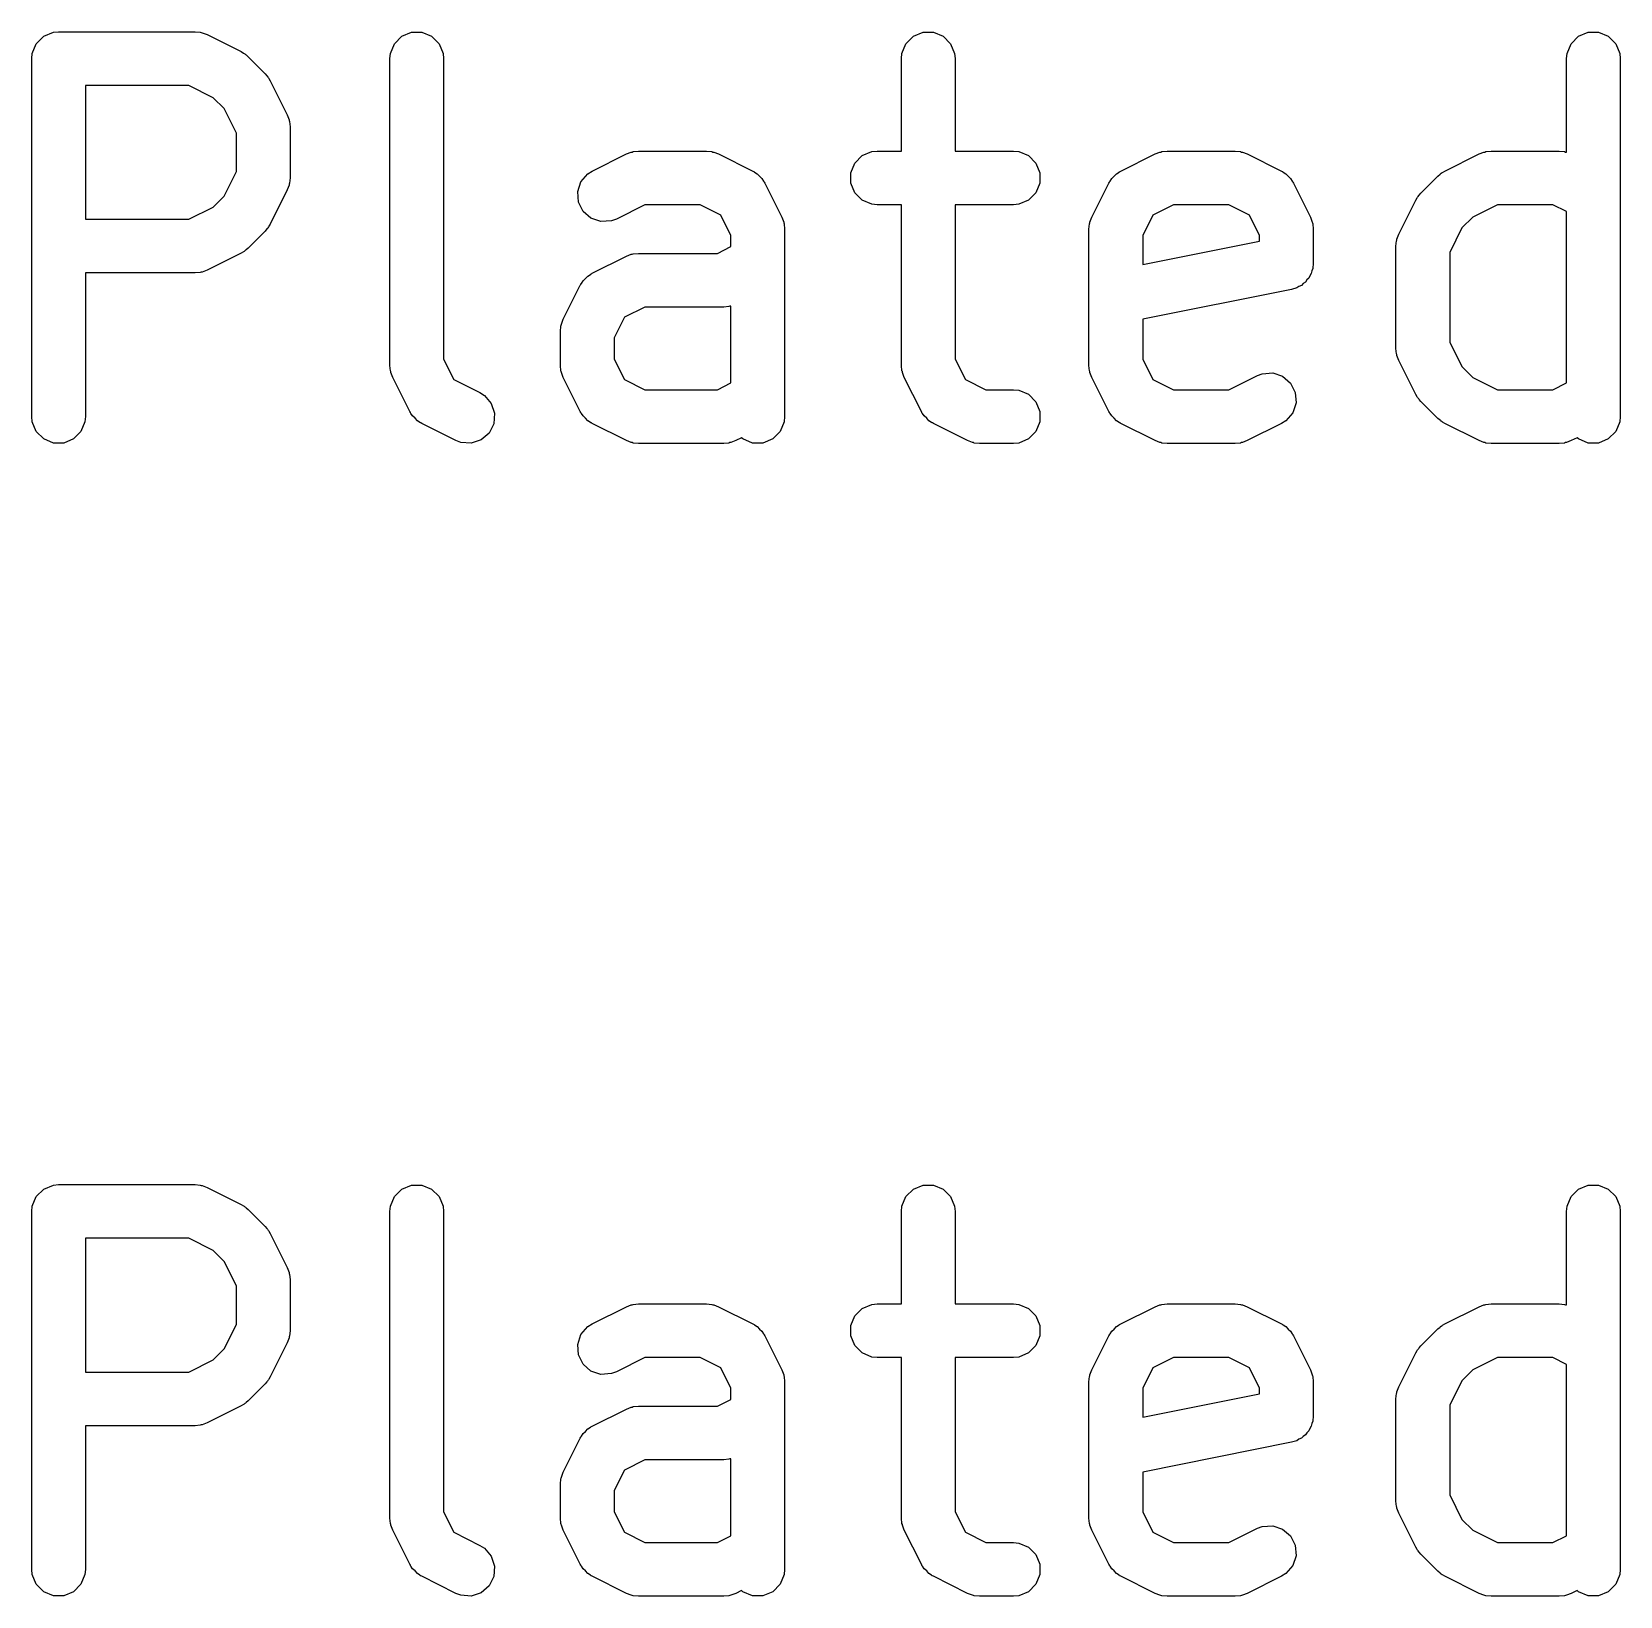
# Model space of a CAD drawing. Extents: x -2.5 to 14, y -2.7 to -1.2.
# Drawn here: x -1.4543 to -1.2796, y -2.3614 to -2.1893 of the extents above; entities that cross this region are included whole.
import ezdxf

# ---------------------------------------------------------------- set-up
doc = ezdxf.new("R2010")
doc.units = 0
doc.header["$MEASUREMENT"] = 0
doc.layers.add('BLACK', color=7, linetype='CONTINUOUS')

msp = doc.modelspace()

# ---------------------------------------------------------------- linework, layer by layer
at = {"layer": 'BLACK', "linetype": 'CONTINUOUS'}
for p, q in [((-1.45376, -2.19065), (-1.45295, -2.18983)), ((-1.45295, -2.18983), (-1.45188, -2.18939)), ((-1.45188, -2.18939), (-1.45131, -2.18934)), ((-1.45131, -2.18934), (-1.43631, -2.18934)), ((-1.43631, -2.18934), (-1.43573, -2.18939)), ((-1.43573, -2.18939), (-1.43564, -2.18943)), ((-1.43564, -2.18943), (-1.43553, -2.18944)), ((-1.43553, -2.18944), (-1.43499, -2.18965)), ((-1.43499, -2.18965), (-1.43124, -2.19152)), ((-1.41439, -2.19065), (-1.41358, -2.18983)), ((-1.41358, -2.18983), (-1.41251, -2.18939)), ((-1.41251, -2.18939), (-1.41136, -2.18939)), ((-1.41136, -2.18939), (-1.4103, -2.18983)), ((-1.4103, -2.18983), (-1.40948, -2.19065)), ((-1.35815, -2.19065), (-1.35734, -2.18983)), ((-1.35734, -2.18983), (-1.35627, -2.18939)), ((-1.35627, -2.18939), (-1.35512, -2.18939)), ((-1.35512, -2.18939), (-1.35405, -2.18983)), ((-1.35405, -2.18983), (-1.35324, -2.19065)), ((-1.28503, -2.19065), (-1.28422, -2.18983)), ((-1.28422, -2.18983), (-1.28316, -2.18939)), ((-1.28316, -2.18939), (-1.282, -2.18939)), ((-1.282, -2.18939), (-1.28094, -2.18983)), ((-1.28094, -2.18983), (-1.28012, -2.19065)), ((-1.4542, -2.19171), (-1.45376, -2.19065)), ((-1.43124, -2.19152), (-1.43099, -2.19168)), ((-1.41483, -2.19171), (-1.41439, -2.19065)), ((-1.40948, -2.19065), (-1.40904, -2.19171)), ((-1.35859, -2.19171), (-1.35815, -2.19065)), ((-1.35324, -2.19065), (-1.3528, -2.19171)), ((-1.28547, -2.19171), (-1.28503, -2.19065)), ((-1.28012, -2.19065), (-1.27968, -2.19171)), ((-1.45426, -2.19229), (-1.4542, -2.19171)), ((-1.45426, -2.23166), (-1.45426, -2.19229)), ((-1.43099, -2.19168), (-1.43092, -2.19171)), ((-1.43092, -2.19171), (-1.43084, -2.19178)), ((-1.43084, -2.19178), (-1.43075, -2.19183)), ((-1.43075, -2.19183), (-1.4307, -2.19189)), ((-1.4307, -2.19189), (-1.43047, -2.19208)), ((-1.43047, -2.19208), (-1.4286, -2.19395)), ((-1.41489, -2.19229), (-1.41483, -2.19171)), ((-1.41489, -2.22603), (-1.41489, -2.19229)), ((-1.40904, -2.19171), (-1.40899, -2.19229)), ((-1.40899, -2.19229), (-1.40899, -2.22534)), ((-1.35865, -2.19229), (-1.35859, -2.19171)), ((-1.35865, -2.20246), (-1.35865, -2.19229)), ((-1.3528, -2.19171), (-1.35274, -2.19229)), ((-1.35274, -2.19229), (-1.35274, -2.20246)), ((-1.28553, -2.19229), (-1.28547, -2.19171)), ((-1.28553, -2.20257), (-1.28553, -2.19229)), ((-1.27968, -2.19171), (-1.27963, -2.19229)), ((-1.27963, -2.19229), (-1.27963, -2.23166)), ((-1.4286, -2.19395), (-1.42841, -2.19418)), ((-1.42841, -2.19418), (-1.42835, -2.19423)), ((-1.42835, -2.19423), (-1.4283, -2.19432)), ((-1.4283, -2.19432), (-1.42823, -2.1944)), ((-1.42823, -2.1944), (-1.4282, -2.19447)), ((-1.4282, -2.19447), (-1.42804, -2.19472)), ((-1.42804, -2.19472), (-1.42617, -2.19847)), ((-1.43701, -2.19524), (-1.44836, -2.19524)), ((-1.44836, -2.19524), (-1.44836, -2.20996)), ((-1.43431, -2.19659), (-1.43701, -2.19524)), ((-1.43311, -2.19779), (-1.43431, -2.19659)), ((-1.43176, -2.20049), (-1.43311, -2.19779)), ((-1.42617, -2.19847), (-1.42596, -2.19901)), ((-1.42596, -2.19901), (-1.42596, -2.19911)), ((-1.42596, -2.19911), (-1.42591, -2.19921)), ((-1.42591, -2.19921), (-1.42586, -2.19979)), ((-1.42586, -2.19979), (-1.42586, -2.20541)), ((-1.43176, -2.20472), (-1.43176, -2.20049)), ((-1.39264, -2.20465), (-1.38889, -2.20277)), ((-1.38889, -2.20277), (-1.38835, -2.20256)), ((-1.38835, -2.20256), (-1.38824, -2.20256)), ((-1.38824, -2.20256), (-1.38814, -2.20252)), ((-1.38814, -2.20252), (-1.38757, -2.20246)), ((-1.38757, -2.20246), (-1.38007, -2.20246)), ((-1.38007, -2.20246), (-1.37949, -2.20252)), ((-1.37949, -2.20252), (-1.37939, -2.20256)), ((-1.37939, -2.20256), (-1.37929, -2.20256)), ((-1.37929, -2.20256), (-1.37875, -2.20277)), ((-1.37875, -2.20277), (-1.375, -2.20465)), ((-1.36422, -2.20484), (-1.36377, -2.20377)), ((-1.36377, -2.20377), (-1.36296, -2.20296)), ((-1.36296, -2.20296), (-1.3619, -2.20252)), ((-1.3619, -2.20252), (-1.36132, -2.20246)), ((-1.36132, -2.20246), (-1.35865, -2.20246)), ((-1.35274, -2.20246), (-1.34632, -2.20246)), ((-1.34632, -2.20246), (-1.34574, -2.20252)), ((-1.34574, -2.20252), (-1.34468, -2.20296)), ((-1.34468, -2.20296), (-1.34387, -2.20377)), ((-1.34387, -2.20377), (-1.34342, -2.20484)), ((-1.33452, -2.20465), (-1.33077, -2.20277)), ((-1.33077, -2.20277), (-1.33023, -2.20256)), ((-1.33023, -2.20256), (-1.33012, -2.20256)), ((-1.33012, -2.20256), (-1.33002, -2.20252)), ((-1.33002, -2.20252), (-1.32945, -2.20246)), ((-1.32945, -2.20246), (-1.32195, -2.20246)), ((-1.32195, -2.20246), (-1.32137, -2.20252)), ((-1.32137, -2.20252), (-1.32127, -2.20256)), ((-1.32127, -2.20256), (-1.32117, -2.20256)), ((-1.32117, -2.20256), (-1.32063, -2.20277)), ((-1.32063, -2.20277), (-1.31688, -2.20465)), ((-1.2989, -2.20465), (-1.29515, -2.20277)), ((-1.29515, -2.20277), (-1.29461, -2.20256)), ((-1.29461, -2.20256), (-1.2945, -2.20256)), ((-1.2945, -2.20256), (-1.2944, -2.20252)), ((-1.2944, -2.20252), (-1.29383, -2.20246)), ((-1.29383, -2.20246), (-1.28633, -2.20246)), ((-1.28633, -2.20246), (-1.28575, -2.20252)), ((-1.28575, -2.20252), (-1.28565, -2.20256)), ((-1.28565, -2.20256), (-1.28555, -2.20256)), ((-1.28555, -2.20256), (-1.28553, -2.20257)), ((-1.43311, -2.20741), (-1.43176, -2.20472)), ((-1.42586, -2.20541), (-1.42591, -2.20599)), ((-1.39388, -2.20583), (-1.39313, -2.20495)), ((-1.39313, -2.20495), (-1.39264, -2.20465)), ((-1.375, -2.20465), (-1.3749, -2.20471)), ((-1.3749, -2.20471), (-1.37485, -2.20472)), ((-1.37485, -2.20472), (-1.3748, -2.20477)), ((-1.3748, -2.20477), (-1.37451, -2.20495)), ((-1.37451, -2.20495), (-1.37426, -2.20523)), ((-1.37426, -2.20523), (-1.37398, -2.20548)), ((-1.37398, -2.20548), (-1.3738, -2.20577)), ((-1.36422, -2.20599), (-1.36422, -2.20484)), ((-1.34342, -2.20484), (-1.34342, -2.20599)), ((-1.33571, -2.20577), (-1.33553, -2.20548)), ((-1.33553, -2.20548), (-1.33525, -2.20523)), ((-1.33525, -2.20523), (-1.33501, -2.20495)), ((-1.33501, -2.20495), (-1.33472, -2.20477)), ((-1.33472, -2.20477), (-1.33466, -2.20472)), ((-1.33466, -2.20472), (-1.33461, -2.20471)), ((-1.33461, -2.20471), (-1.33452, -2.20465)), ((-1.31688, -2.20465), (-1.31678, -2.20471)), ((-1.31678, -2.20471), (-1.31674, -2.20472)), ((-1.31674, -2.20472), (-1.31668, -2.20477)), ((-1.31668, -2.20477), (-1.31639, -2.20495)), ((-1.31639, -2.20495), (-1.31615, -2.20523)), ((-1.31615, -2.20523), (-1.31587, -2.20548)), ((-1.31587, -2.20548), (-1.31568, -2.20577)), ((-1.30154, -2.20707), (-1.29967, -2.2052)), ((-1.29967, -2.2052), (-1.29944, -2.20501)), ((-1.29944, -2.20501), (-1.29939, -2.20495)), ((-1.29939, -2.20495), (-1.2993, -2.2049)), ((-1.2993, -2.2049), (-1.29922, -2.20483)), ((-1.29922, -2.20483), (-1.29915, -2.2048)), ((-1.29915, -2.2048), (-1.2989, -2.20465)), ((-1.42617, -2.20673), (-1.42804, -2.21048)), ((-1.42596, -2.20619), (-1.42617, -2.20673)), ((-1.42591, -2.20599), (-1.42596, -2.20609)), ((-1.42596, -2.20609), (-1.42596, -2.20619)), ((-1.39424, -2.20692), (-1.39388, -2.20583)), ((-1.39416, -2.20807), (-1.39424, -2.20692)), ((-1.3738, -2.20577), (-1.37375, -2.20583)), ((-1.37375, -2.20583), (-1.37374, -2.20587)), ((-1.37374, -2.20587), (-1.37368, -2.20597)), ((-1.37368, -2.20597), (-1.3718, -2.20972)), ((-1.36377, -2.20705), (-1.36422, -2.20599)), ((-1.36296, -2.20787), (-1.36377, -2.20705)), ((-1.34387, -2.20705), (-1.34468, -2.20787)), ((-1.34342, -2.20599), (-1.34387, -2.20705)), ((-1.33771, -2.20972), (-1.33584, -2.20597)), ((-1.33584, -2.20597), (-1.33578, -2.20587)), ((-1.33578, -2.20587), (-1.33576, -2.20583)), ((-1.33576, -2.20583), (-1.33571, -2.20577)), ((-1.31568, -2.20577), (-1.31563, -2.20583)), ((-1.31563, -2.20583), (-1.31562, -2.20587)), ((-1.31562, -2.20587), (-1.31556, -2.20597)), ((-1.31556, -2.20597), (-1.31368, -2.20972)), ((-1.30184, -2.20744), (-1.30178, -2.20735)), ((-1.30178, -2.20735), (-1.30173, -2.2073)), ((-1.30173, -2.2073), (-1.30154, -2.20707)), ((-1.43701, -2.20996), (-1.43431, -2.20861)), ((-1.43431, -2.20861), (-1.43311, -2.20741)), ((-1.39365, -2.2091), (-1.39416, -2.20807)), ((-1.39278, -2.20985), (-1.39365, -2.2091)), ((-1.38687, -2.20837), (-1.38999, -2.20993)), ((-1.38076, -2.20837), (-1.38687, -2.20837)), ((-1.37852, -2.20949), (-1.38076, -2.20837)), ((-1.3619, -2.20831), (-1.36296, -2.20787)), ((-1.36132, -2.20837), (-1.3619, -2.20831)), ((-1.35865, -2.20837), (-1.36132, -2.20837)), ((-1.35865, -2.22603), (-1.35865, -2.20837)), ((-1.34632, -2.20837), (-1.35274, -2.20837)), ((-1.35274, -2.20837), (-1.35274, -2.22534)), ((-1.34574, -2.20831), (-1.34632, -2.20837)), ((-1.34468, -2.20787), (-1.34574, -2.20831)), ((-1.32875, -2.20837), (-1.331, -2.20949)), ((-1.32265, -2.20837), (-1.32875, -2.20837)), ((-1.3204, -2.20949), (-1.32265, -2.20837)), ((-1.30397, -2.21159), (-1.30209, -2.20784)), ((-1.30209, -2.20784), (-1.30194, -2.20759)), ((-1.30194, -2.20759), (-1.30191, -2.20752)), ((-1.30191, -2.20752), (-1.30184, -2.20744)), ((-1.29313, -2.20837), (-1.29583, -2.20971)), ((-1.28703, -2.20837), (-1.29313, -2.20837)), ((-1.28553, -2.20911), (-1.28703, -2.20837)), ((-1.28553, -2.22796), (-1.28553, -2.20911)), ((-1.44836, -2.20996), (-1.43701, -2.20996)), ((-1.42823, -2.2108), (-1.4283, -2.21088)), ((-1.4282, -2.21073), (-1.42823, -2.2108)), ((-1.42804, -2.21048), (-1.4282, -2.21073)), ((-1.39168, -2.21022), (-1.39278, -2.20985)), ((-1.39054, -2.21014), (-1.39168, -2.21022)), ((-1.38999, -2.20993), (-1.39054, -2.21014)), ((-1.3774, -2.21173), (-1.37852, -2.20949)), ((-1.3718, -2.20972), (-1.37159, -2.21026)), ((-1.37159, -2.21026), (-1.37159, -2.21036)), ((-1.37159, -2.21036), (-1.37155, -2.21046)), ((-1.37155, -2.21046), (-1.37149, -2.21104)), ((-1.33803, -2.21104), (-1.33797, -2.21046)), ((-1.33797, -2.21046), (-1.33793, -2.21036)), ((-1.33793, -2.21036), (-1.33792, -2.21026)), ((-1.33792, -2.21026), (-1.33771, -2.20972)), ((-1.331, -2.20949), (-1.33212, -2.21173)), ((-1.31928, -2.21173), (-1.3204, -2.20949)), ((-1.31368, -2.20972), (-1.31348, -2.21026)), ((-1.31348, -2.21026), (-1.31347, -2.21036)), ((-1.31347, -2.21036), (-1.31343, -2.21046)), ((-1.31343, -2.21046), (-1.31337, -2.21104)), ((-1.29583, -2.20971), (-1.29703, -2.21091)), ((-1.4286, -2.21125), (-1.43047, -2.21312)), ((-1.42841, -2.21102), (-1.4286, -2.21125)), ((-1.42835, -2.21097), (-1.42841, -2.21102)), ((-1.4283, -2.21088), (-1.42835, -2.21097)), ((-1.3774, -2.21296), (-1.3774, -2.21173)), ((-1.37149, -2.21104), (-1.37149, -2.23166)), ((-1.33803, -2.22603), (-1.33803, -2.21104)), ((-1.33212, -2.21173), (-1.33212, -2.21493)), ((-1.33212, -2.21493), (-1.31928, -2.21237)), ((-1.31928, -2.21237), (-1.31928, -2.21173)), ((-1.31337, -2.21104), (-1.31337, -2.21479)), ((-1.30428, -2.21291), (-1.30422, -2.21234)), ((-1.30422, -2.21234), (-1.30418, -2.21224)), ((-1.30418, -2.21224), (-1.30417, -2.21213)), ((-1.30417, -2.21213), (-1.30397, -2.21159)), ((-1.29703, -2.21091), (-1.29837, -2.21361)), ((-1.43124, -2.21368), (-1.43499, -2.21555)), ((-1.43099, -2.21352), (-1.43124, -2.21368)), ((-1.43092, -2.21349), (-1.43099, -2.21352)), ((-1.43084, -2.21343), (-1.43092, -2.21349)), ((-1.43075, -2.21337), (-1.43084, -2.21343)), ((-1.4307, -2.21331), (-1.43075, -2.21337)), ((-1.43047, -2.21312), (-1.4307, -2.21331)), ((-1.39264, -2.21589), (-1.38889, -2.21402)), ((-1.38889, -2.21402), (-1.38835, -2.21381)), ((-1.38835, -2.21381), (-1.38824, -2.21381)), ((-1.38824, -2.21381), (-1.38814, -2.21377)), ((-1.38814, -2.21377), (-1.38757, -2.21371)), ((-1.38757, -2.21371), (-1.37889, -2.21371)), ((-1.37889, -2.21371), (-1.3774, -2.21296)), ((-1.30428, -2.22416), (-1.30428, -2.21291)), ((-1.29837, -2.21361), (-1.29837, -2.22346)), ((-1.43631, -2.21586), (-1.44836, -2.21586)), ((-1.44836, -2.21586), (-1.44836, -2.23166)), ((-1.43573, -2.21581), (-1.43631, -2.21586)), ((-1.43564, -2.21577), (-1.43573, -2.21581)), ((-1.43553, -2.21576), (-1.43564, -2.21577)), ((-1.43499, -2.21555), (-1.43553, -2.21576)), ((-1.39313, -2.2162), (-1.39283, -2.21602)), ((-1.39283, -2.21602), (-1.39278, -2.21597)), ((-1.39278, -2.21597), (-1.39273, -2.21596)), ((-1.39273, -2.21596), (-1.39264, -2.21589)), ((-1.3136, -2.21591), (-1.31376, -2.21616)), ((-1.31354, -2.21563), (-1.3136, -2.21591)), ((-1.31343, -2.21536), (-1.31354, -2.21563)), ((-1.31337, -2.21479), (-1.31343, -2.21536)), ((-1.39583, -2.22096), (-1.39396, -2.21722)), ((-1.39396, -2.21722), (-1.3939, -2.21712)), ((-1.3939, -2.21712), (-1.39388, -2.21707)), ((-1.39388, -2.21707), (-1.39383, -2.21702)), ((-1.39383, -2.21702), (-1.39365, -2.21673)), ((-1.39365, -2.21673), (-1.39337, -2.21648)), ((-1.39337, -2.21648), (-1.39313, -2.2162)), ((-1.31575, -2.21768), (-1.33212, -2.22096)), ((-1.31519, -2.21751), (-1.31575, -2.21768)), ((-1.31495, -2.21735), (-1.31519, -2.21751)), ((-1.31468, -2.21724), (-1.31495, -2.21735)), ((-1.31448, -2.21703), (-1.31468, -2.21724)), ((-1.31423, -2.21687), (-1.31448, -2.21703)), ((-1.31407, -2.21663), (-1.31423, -2.21687)), ((-1.31387, -2.21643), (-1.31407, -2.21663)), ((-1.31376, -2.21616), (-1.31387, -2.21643)), ((-1.37762, -2.21956), (-1.37819, -2.21961)), ((-1.37752, -2.21952), (-1.37762, -2.21956)), ((-1.37741, -2.21951), (-1.37752, -2.21952)), ((-1.3774, -2.2195), (-1.37741, -2.21951)), ((-1.3774, -2.22796), (-1.3774, -2.2195)), ((-1.39604, -2.22151), (-1.39583, -2.22096)), ((-1.38911, -2.22074), (-1.39024, -2.22298)), ((-1.38687, -2.21961), (-1.38911, -2.22074)), ((-1.37819, -2.21961), (-1.38687, -2.21961)), ((-1.33212, -2.22096), (-1.33212, -2.22534)), ((-1.39614, -2.22229), (-1.39609, -2.22171)), ((-1.39614, -2.22603), (-1.39614, -2.22229)), ((-1.39609, -2.22171), (-1.39605, -2.22161)), ((-1.39605, -2.22161), (-1.39604, -2.22151)), ((-1.39024, -2.22298), (-1.39024, -2.22534)), ((-1.30422, -2.22474), (-1.30428, -2.22416)), ((-1.30418, -2.22483), (-1.30422, -2.22474)), ((-1.30417, -2.22494), (-1.30418, -2.22483)), ((-1.29837, -2.22346), (-1.29703, -2.22616)), ((-1.41483, -2.22661), (-1.41489, -2.22603)), ((-1.40899, -2.22534), (-1.40786, -2.22758)), ((-1.39609, -2.22661), (-1.39614, -2.22603)), ((-1.39024, -2.22534), (-1.38911, -2.22758)), ((-1.35859, -2.22661), (-1.35865, -2.22603)), ((-1.35274, -2.22534), (-1.35162, -2.22758)), ((-1.33797, -2.22661), (-1.33803, -2.22603)), ((-1.33212, -2.22534), (-1.331, -2.22758)), ((-1.30397, -2.22548), (-1.30417, -2.22494)), ((-1.30209, -2.22923), (-1.30397, -2.22548)), ((-1.29703, -2.22616), (-1.29583, -2.22736)), ((-1.41479, -2.22671), (-1.41483, -2.22661)), ((-1.41479, -2.22681), (-1.41479, -2.22671)), ((-1.41458, -2.22736), (-1.41479, -2.22681)), ((-1.4127, -2.23111), (-1.41458, -2.22736)), ((-1.40786, -2.22758), (-1.40499, -2.22902)), ((-1.39605, -2.22671), (-1.39609, -2.22661)), ((-1.39604, -2.22681), (-1.39605, -2.22671)), ((-1.39583, -2.22736), (-1.39604, -2.22681)), ((-1.39396, -2.23111), (-1.39583, -2.22736)), ((-1.38911, -2.22758), (-1.38687, -2.22871)), ((-1.37889, -2.22871), (-1.3774, -2.22796)), ((-1.35855, -2.22671), (-1.35859, -2.22661)), ((-1.35854, -2.22681), (-1.35855, -2.22671)), ((-1.35834, -2.22736), (-1.35854, -2.22681)), ((-1.35646, -2.23111), (-1.35834, -2.22736)), ((-1.35162, -2.22758), (-1.34937, -2.22871)), ((-1.33793, -2.22671), (-1.33797, -2.22661)), ((-1.33792, -2.22681), (-1.33793, -2.22671)), ((-1.33771, -2.22736), (-1.33792, -2.22681)), ((-1.33584, -2.23111), (-1.33771, -2.22736)), ((-1.331, -2.22758), (-1.32875, -2.22871)), ((-1.32265, -2.22871), (-1.31952, -2.22714)), ((-1.31952, -2.22714), (-1.31898, -2.22694)), ((-1.31898, -2.22694), (-1.31783, -2.22686)), ((-1.31783, -2.22686), (-1.31674, -2.22722)), ((-1.31674, -2.22722), (-1.31587, -2.22797)), ((-1.31587, -2.22797), (-1.31535, -2.229)), ((-1.29583, -2.22736), (-1.29313, -2.22871)), ((-1.28703, -2.22871), (-1.28553, -2.22796)), ((-1.40499, -2.22902), (-1.4045, -2.22933)), ((-1.4045, -2.22933), (-1.40375, -2.2302)), ((-1.38687, -2.22871), (-1.37889, -2.22871)), ((-1.34937, -2.22871), (-1.34632, -2.22871)), ((-1.34632, -2.22871), (-1.34574, -2.22876)), ((-1.34574, -2.22876), (-1.34468, -2.2292)), ((-1.34468, -2.2292), (-1.34387, -2.23002)), ((-1.34387, -2.23002), (-1.34342, -2.23108)), ((-1.32875, -2.22871), (-1.32265, -2.22871)), ((-1.31535, -2.229), (-1.31527, -2.23015)), ((-1.30194, -2.22948), (-1.30209, -2.22923)), ((-1.30191, -2.22955), (-1.30194, -2.22948)), ((-1.30184, -2.22963), (-1.30191, -2.22955)), ((-1.30178, -2.22972), (-1.30184, -2.22963)), ((-1.30173, -2.22977), (-1.30178, -2.22972)), ((-1.30154, -2.23), (-1.30173, -2.22977)), ((-1.29967, -2.23187), (-1.30154, -2.23)), ((-1.29313, -2.22871), (-1.28703, -2.22871)), ((-1.4542, -2.23224), (-1.45426, -2.23166)), ((-1.44836, -2.23166), (-1.44841, -2.23224)), ((-1.41264, -2.2312), (-1.4127, -2.23111)), ((-1.41263, -2.23125), (-1.41264, -2.2312)), ((-1.41258, -2.2313), (-1.41263, -2.23125)), ((-1.4124, -2.23159), (-1.41258, -2.2313)), ((-1.41212, -2.23184), (-1.4124, -2.23159)), ((-1.40375, -2.2302), (-1.40338, -2.23129)), ((-1.40338, -2.23129), (-1.40347, -2.23244)), ((-1.3939, -2.2312), (-1.39396, -2.23111)), ((-1.39388, -2.23125), (-1.3939, -2.2312)), ((-1.39383, -2.2313), (-1.39388, -2.23125)), ((-1.39365, -2.23159), (-1.39383, -2.2313)), ((-1.39337, -2.23184), (-1.39365, -2.23159)), ((-1.37149, -2.23166), (-1.37155, -2.23224)), ((-1.3564, -2.2312), (-1.35646, -2.23111)), ((-1.35639, -2.23125), (-1.3564, -2.2312)), ((-1.35634, -2.2313), (-1.35639, -2.23125)), ((-1.35615, -2.23159), (-1.35634, -2.2313)), ((-1.35587, -2.23184), (-1.35615, -2.23159)), ((-1.34342, -2.23108), (-1.34342, -2.23224)), ((-1.33578, -2.2312), (-1.33584, -2.23111)), ((-1.33576, -2.23125), (-1.33578, -2.2312)), ((-1.33571, -2.2313), (-1.33576, -2.23125)), ((-1.33553, -2.23159), (-1.33571, -2.2313)), ((-1.33525, -2.23184), (-1.33553, -2.23159)), ((-1.31563, -2.23125), (-1.31639, -2.23212)), ((-1.31527, -2.23015), (-1.31563, -2.23125)), ((-1.27963, -2.23166), (-1.27968, -2.23224)), ((-1.45376, -2.2333), (-1.4542, -2.23224)), ((-1.45295, -2.23411), (-1.45376, -2.2333)), ((-1.44885, -2.2333), (-1.44967, -2.23411)), ((-1.44841, -2.23224), (-1.44885, -2.2333)), ((-1.41187, -2.23212), (-1.41212, -2.23184)), ((-1.41158, -2.2323), (-1.41187, -2.23212)), ((-1.41153, -2.23235), (-1.41158, -2.2323)), ((-1.41148, -2.23236), (-1.41153, -2.23235)), ((-1.41138, -2.23243), (-1.41148, -2.23236)), ((-1.40763, -2.2343), (-1.41138, -2.23243)), ((-1.40398, -2.23347), (-1.40485, -2.23422)), ((-1.40347, -2.23244), (-1.40398, -2.23347)), ((-1.39313, -2.23212), (-1.39337, -2.23184)), ((-1.39283, -2.2323), (-1.39313, -2.23212)), ((-1.39278, -2.23235), (-1.39283, -2.2323)), ((-1.39273, -2.23236), (-1.39278, -2.23235)), ((-1.39264, -2.23243), (-1.39273, -2.23236)), ((-1.38889, -2.2343), (-1.39264, -2.23243)), ((-1.37199, -2.2333), (-1.3728, -2.23411)), ((-1.37155, -2.23224), (-1.37199, -2.2333)), ((-1.35563, -2.23212), (-1.35587, -2.23184)), ((-1.35534, -2.2323), (-1.35563, -2.23212)), ((-1.35528, -2.23235), (-1.35534, -2.2323)), ((-1.35524, -2.23236), (-1.35528, -2.23235)), ((-1.35514, -2.23243), (-1.35524, -2.23236)), ((-1.35139, -2.2343), (-1.35514, -2.23243)), ((-1.34387, -2.2333), (-1.34468, -2.23411)), ((-1.34342, -2.23224), (-1.34387, -2.2333)), ((-1.33501, -2.23212), (-1.33525, -2.23184)), ((-1.33472, -2.2323), (-1.33501, -2.23212)), ((-1.33466, -2.23235), (-1.33472, -2.2323)), ((-1.33461, -2.23236), (-1.33466, -2.23235)), ((-1.33452, -2.23243), (-1.33461, -2.23236)), ((-1.33077, -2.2343), (-1.33452, -2.23243)), ((-1.31688, -2.23243), (-1.32063, -2.2343)), ((-1.31639, -2.23212), (-1.31688, -2.23243)), ((-1.29944, -2.23206), (-1.29967, -2.23187)), ((-1.29939, -2.23212), (-1.29944, -2.23206)), ((-1.2993, -2.23217), (-1.29939, -2.23212)), ((-1.29922, -2.23224), (-1.2993, -2.23217)), ((-1.29915, -2.23227), (-1.29922, -2.23224)), ((-1.2989, -2.23243), (-1.29915, -2.23227)), ((-1.29515, -2.2343), (-1.2989, -2.23243)), ((-1.28012, -2.2333), (-1.28094, -2.23411)), ((-1.27968, -2.23224), (-1.28012, -2.2333)), ((-1.45188, -2.23456), (-1.45295, -2.23411)), ((-1.45073, -2.23456), (-1.45188, -2.23456)), ((-1.44967, -2.23411), (-1.45073, -2.23456)), ((-1.40709, -2.23451), (-1.40763, -2.2343)), ((-1.40594, -2.23459), (-1.40709, -2.23451)), ((-1.40485, -2.23422), (-1.40594, -2.23459)), ((-1.38835, -2.23451), (-1.38889, -2.2343)), ((-1.38824, -2.23451), (-1.38835, -2.23451)), ((-1.38814, -2.23456), (-1.38824, -2.23451)), ((-1.38757, -2.23461), (-1.38814, -2.23456)), ((-1.37819, -2.23461), (-1.38757, -2.23461)), ((-1.37762, -2.23456), (-1.37819, -2.23461)), ((-1.37752, -2.23451), (-1.37762, -2.23456)), ((-1.37741, -2.23451), (-1.37752, -2.23451)), ((-1.37687, -2.2343), (-1.37741, -2.23451)), ((-1.37622, -2.23398), (-1.37687, -2.2343)), ((-1.37608, -2.23411), (-1.37622, -2.23398)), ((-1.37502, -2.23456), (-1.37608, -2.23411)), ((-1.37387, -2.23456), (-1.37502, -2.23456)), ((-1.3728, -2.23411), (-1.37387, -2.23456)), ((-1.35085, -2.23451), (-1.35139, -2.2343)), ((-1.35074, -2.23451), (-1.35085, -2.23451)), ((-1.35065, -2.23456), (-1.35074, -2.23451)), ((-1.35007, -2.23461), (-1.35065, -2.23456)), ((-1.34632, -2.23461), (-1.35007, -2.23461)), ((-1.34574, -2.23456), (-1.34632, -2.23461)), ((-1.34468, -2.23411), (-1.34574, -2.23456)), ((-1.33023, -2.23451), (-1.33077, -2.2343)), ((-1.33012, -2.23451), (-1.33023, -2.23451)), ((-1.33002, -2.23456), (-1.33012, -2.23451)), ((-1.32945, -2.23461), (-1.33002, -2.23456)), ((-1.32195, -2.23461), (-1.32945, -2.23461)), ((-1.32137, -2.23456), (-1.32195, -2.23461)), ((-1.32127, -2.23451), (-1.32137, -2.23456)), ((-1.32117, -2.23451), (-1.32127, -2.23451)), ((-1.32063, -2.2343), (-1.32117, -2.23451)), ((-1.29461, -2.23451), (-1.29515, -2.2343)), ((-1.2945, -2.23451), (-1.29461, -2.23451)), ((-1.2944, -2.23456), (-1.2945, -2.23451)), ((-1.29383, -2.23461), (-1.2944, -2.23456)), ((-1.28633, -2.23461), (-1.29383, -2.23461)), ((-1.28575, -2.23456), (-1.28633, -2.23461)), ((-1.28565, -2.23451), (-1.28575, -2.23456)), ((-1.28555, -2.23451), (-1.28565, -2.23451)), ((-1.28501, -2.2343), (-1.28555, -2.23451)), ((-1.28436, -2.23398), (-1.28501, -2.2343)), ((-1.28422, -2.23411), (-1.28436, -2.23398)), ((-1.28316, -2.23456), (-1.28422, -2.23411)), ((-1.282, -2.23456), (-1.28316, -2.23456)), ((-1.28094, -2.23411), (-1.282, -2.23456)), ((-1.45376, -2.31742), (-1.45295, -2.3166)), ((-1.45295, -2.3166), (-1.45188, -2.31616)), ((-1.45188, -2.31616), (-1.45131, -2.3161)), ((-1.45131, -2.3161), (-1.43631, -2.3161)), ((-1.43631, -2.3161), (-1.43573, -2.31616)), ((-1.43573, -2.31616), (-1.43564, -2.3162)), ((-1.43564, -2.3162), (-1.43553, -2.31621)), ((-1.43553, -2.31621), (-1.43499, -2.31642)), ((-1.43499, -2.31642), (-1.43124, -2.31829)), ((-1.41439, -2.31742), (-1.41358, -2.3166)), ((-1.41358, -2.3166), (-1.41251, -2.31616)), ((-1.41251, -2.31616), (-1.41136, -2.31616)), ((-1.41136, -2.31616), (-1.4103, -2.3166)), ((-1.4103, -2.3166), (-1.40948, -2.31742)), ((-1.35815, -2.31742), (-1.35734, -2.3166)), ((-1.35734, -2.3166), (-1.35627, -2.31616)), ((-1.35627, -2.31616), (-1.35512, -2.31616)), ((-1.35512, -2.31616), (-1.35405, -2.3166)), ((-1.35405, -2.3166), (-1.35324, -2.31742)), ((-1.28503, -2.31742), (-1.28422, -2.3166)), ((-1.28422, -2.3166), (-1.28316, -2.31616)), ((-1.28316, -2.31616), (-1.282, -2.31616)), ((-1.282, -2.31616), (-1.28094, -2.3166)), ((-1.28094, -2.3166), (-1.28012, -2.31742)), ((-1.45426, -2.31906), (-1.4542, -2.31848)), ((-1.45426, -2.35843), (-1.45426, -2.31906)), ((-1.4542, -2.31848), (-1.45376, -2.31742)), ((-1.43124, -2.31829), (-1.43099, -2.31845)), ((-1.43099, -2.31845), (-1.43092, -2.31848)), ((-1.43092, -2.31848), (-1.43084, -2.31854)), ((-1.43084, -2.31854), (-1.43075, -2.3186)), ((-1.43075, -2.3186), (-1.4307, -2.31866)), ((-1.4307, -2.31866), (-1.43047, -2.31884)), ((-1.43047, -2.31884), (-1.4286, -2.32072)), ((-1.41489, -2.31906), (-1.41483, -2.31848)), ((-1.41489, -2.3528), (-1.41489, -2.31906)), ((-1.41483, -2.31848), (-1.41439, -2.31742)), ((-1.40948, -2.31742), (-1.40904, -2.31848)), ((-1.40904, -2.31848), (-1.40899, -2.31906)), ((-1.40899, -2.31906), (-1.40899, -2.35211)), ((-1.35865, -2.31906), (-1.35859, -2.31848)), ((-1.35865, -2.32923), (-1.35865, -2.31906)), ((-1.35859, -2.31848), (-1.35815, -2.31742)), ((-1.35324, -2.31742), (-1.3528, -2.31848)), ((-1.3528, -2.31848), (-1.35274, -2.31906)), ((-1.35274, -2.31906), (-1.35274, -2.32923)), ((-1.28553, -2.31906), (-1.28547, -2.31848)), ((-1.28553, -2.32934), (-1.28553, -2.31906)), ((-1.28547, -2.31848), (-1.28503, -2.31742)), ((-1.28012, -2.31742), (-1.27968, -2.31848)), ((-1.27968, -2.31848), (-1.27963, -2.31906)), ((-1.27963, -2.31906), (-1.27963, -2.35843)), ((-1.4286, -2.32072), (-1.42841, -2.32094)), ((-1.43701, -2.32201), (-1.44836, -2.32201)), ((-1.44836, -2.32201), (-1.44836, -2.33673)), ((-1.43431, -2.32336), (-1.43701, -2.32201)), ((-1.42841, -2.32094), (-1.42835, -2.321)), ((-1.42835, -2.321), (-1.4283, -2.32108)), ((-1.4283, -2.32108), (-1.42823, -2.32117)), ((-1.42823, -2.32117), (-1.4282, -2.32124)), ((-1.4282, -2.32124), (-1.42804, -2.32149)), ((-1.42804, -2.32149), (-1.42617, -2.32524)), ((-1.43311, -2.32456), (-1.43431, -2.32336)), ((-1.43176, -2.32725), (-1.43311, -2.32456)), ((-1.42617, -2.32524), (-1.42596, -2.32578)), ((-1.42596, -2.32578), (-1.42596, -2.32588)), ((-1.42596, -2.32588), (-1.42591, -2.32598)), ((-1.42591, -2.32598), (-1.42586, -2.32656)), ((-1.43176, -2.33148), (-1.43176, -2.32725)), ((-1.42586, -2.32656), (-1.42586, -2.33218)), ((-1.39264, -2.33141), (-1.38889, -2.32954)), ((-1.38889, -2.32954), (-1.38835, -2.32933)), ((-1.38835, -2.32933), (-1.38824, -2.32932)), ((-1.38824, -2.32932), (-1.38814, -2.32928)), ((-1.38814, -2.32928), (-1.38757, -2.32923)), ((-1.38757, -2.32923), (-1.38007, -2.32923)), ((-1.38007, -2.32923), (-1.37949, -2.32928)), ((-1.37949, -2.32928), (-1.37939, -2.32932)), ((-1.37939, -2.32932), (-1.37929, -2.32933)), ((-1.37929, -2.32933), (-1.37875, -2.32954)), ((-1.37875, -2.32954), (-1.375, -2.33141)), ((-1.36296, -2.32972), (-1.3619, -2.32928)), ((-1.3619, -2.32928), (-1.36132, -2.32923)), ((-1.36132, -2.32923), (-1.35865, -2.32923)), ((-1.35274, -2.32923), (-1.34632, -2.32923)), ((-1.34632, -2.32923), (-1.34574, -2.32928)), ((-1.34574, -2.32928), (-1.34468, -2.32972)), ((-1.33452, -2.33141), (-1.33077, -2.32954)), ((-1.33077, -2.32954), (-1.33023, -2.32933)), ((-1.33023, -2.32933), (-1.33012, -2.32932)), ((-1.33012, -2.32932), (-1.33002, -2.32928)), ((-1.33002, -2.32928), (-1.32945, -2.32923)), ((-1.32945, -2.32923), (-1.32195, -2.32923)), ((-1.32195, -2.32923), (-1.32137, -2.32928)), ((-1.32137, -2.32928), (-1.32127, -2.32932)), ((-1.32127, -2.32932), (-1.32117, -2.32933)), ((-1.32117, -2.32933), (-1.32063, -2.32954)), ((-1.32063, -2.32954), (-1.31688, -2.33141)), ((-1.2989, -2.33141), (-1.29515, -2.32954)), ((-1.29515, -2.32954), (-1.29461, -2.32933)), ((-1.29461, -2.32933), (-1.2945, -2.32932)), ((-1.2945, -2.32932), (-1.2944, -2.32928)), ((-1.2944, -2.32928), (-1.29383, -2.32923)), ((-1.29383, -2.32923), (-1.28633, -2.32923)), ((-1.28633, -2.32923), (-1.28575, -2.32928)), ((-1.28575, -2.32928), (-1.28565, -2.32932)), ((-1.28565, -2.32932), (-1.28555, -2.32933)), ((-1.28555, -2.32933), (-1.28553, -2.32934)), ((-1.36422, -2.3316), (-1.36377, -2.33054)), ((-1.36377, -2.33054), (-1.36296, -2.32972)), ((-1.34468, -2.32972), (-1.34387, -2.33054)), ((-1.34387, -2.33054), (-1.34342, -2.3316)), ((-1.43311, -2.33418), (-1.43176, -2.33148)), ((-1.42596, -2.33296), (-1.42617, -2.3335)), ((-1.42591, -2.33276), (-1.42596, -2.33285)), ((-1.42596, -2.33285), (-1.42596, -2.33296)), ((-1.42586, -2.33218), (-1.42591, -2.33276)), ((-1.39424, -2.33369), (-1.39388, -2.33259)), ((-1.39388, -2.33259), (-1.39313, -2.33172)), ((-1.39313, -2.33172), (-1.39264, -2.33141)), ((-1.375, -2.33141), (-1.3749, -2.33147)), ((-1.3749, -2.33147), (-1.37485, -2.33149)), ((-1.37485, -2.33149), (-1.3748, -2.33154)), ((-1.3748, -2.33154), (-1.37451, -2.33172)), ((-1.37451, -2.33172), (-1.37426, -2.332)), ((-1.37426, -2.332), (-1.37398, -2.33224)), ((-1.37398, -2.33224), (-1.3738, -2.33254)), ((-1.3738, -2.33254), (-1.37375, -2.33259)), ((-1.37375, -2.33259), (-1.37374, -2.33264)), ((-1.37374, -2.33264), (-1.37368, -2.33273)), ((-1.37368, -2.33273), (-1.3718, -2.33648)), ((-1.36422, -2.33276), (-1.36422, -2.3316)), ((-1.36377, -2.33382), (-1.36422, -2.33276)), ((-1.34342, -2.33276), (-1.34387, -2.33382)), ((-1.34342, -2.3316), (-1.34342, -2.33276)), ((-1.33771, -2.33648), (-1.33584, -2.33273)), ((-1.33584, -2.33273), (-1.33578, -2.33264)), ((-1.33578, -2.33264), (-1.33576, -2.33259)), ((-1.33576, -2.33259), (-1.33571, -2.33254)), ((-1.33571, -2.33254), (-1.33553, -2.33224)), ((-1.33553, -2.33224), (-1.33525, -2.332)), ((-1.33525, -2.332), (-1.33501, -2.33172)), ((-1.33501, -2.33172), (-1.33472, -2.33154)), ((-1.33472, -2.33154), (-1.33466, -2.33149)), ((-1.33466, -2.33149), (-1.33461, -2.33147)), ((-1.33461, -2.33147), (-1.33452, -2.33141)), ((-1.31688, -2.33141), (-1.31678, -2.33147)), ((-1.31678, -2.33147), (-1.31674, -2.33149)), ((-1.31674, -2.33149), (-1.31668, -2.33154)), ((-1.31668, -2.33154), (-1.31639, -2.33172)), ((-1.31639, -2.33172), (-1.31615, -2.332)), ((-1.31615, -2.332), (-1.31587, -2.33224)), ((-1.31587, -2.33224), (-1.31568, -2.33254)), ((-1.31568, -2.33254), (-1.31563, -2.33259)), ((-1.31563, -2.33259), (-1.31562, -2.33264)), ((-1.31562, -2.33264), (-1.31556, -2.33273)), ((-1.31556, -2.33273), (-1.31368, -2.33648)), ((-1.30154, -2.33384), (-1.29967, -2.33197)), ((-1.29967, -2.33197), (-1.29944, -2.33178)), ((-1.29944, -2.33178), (-1.29939, -2.33172)), ((-1.29939, -2.33172), (-1.2993, -2.33167)), ((-1.2993, -2.33167), (-1.29922, -2.3316)), ((-1.29922, -2.3316), (-1.29915, -2.33157)), ((-1.29915, -2.33157), (-1.2989, -2.33141)), ((-1.43431, -2.33538), (-1.43311, -2.33418)), ((-1.42617, -2.3335), (-1.42804, -2.33725)), ((-1.39416, -2.33483), (-1.39424, -2.33369)), ((-1.39365, -2.33587), (-1.39416, -2.33483)), ((-1.36296, -2.33463), (-1.36377, -2.33382)), ((-1.3619, -2.33508), (-1.36296, -2.33463)), ((-1.34468, -2.33463), (-1.34574, -2.33508)), ((-1.34387, -2.33382), (-1.34468, -2.33463)), ((-1.30397, -2.33836), (-1.30209, -2.33461)), ((-1.30209, -2.33461), (-1.30194, -2.33436)), ((-1.30194, -2.33436), (-1.30191, -2.33429)), ((-1.30191, -2.33429), (-1.30184, -2.33421)), ((-1.30184, -2.33421), (-1.30178, -2.33412)), ((-1.30178, -2.33412), (-1.30173, -2.33407)), ((-1.30173, -2.33407), (-1.30154, -2.33384)), ((-1.43701, -2.33673), (-1.43431, -2.33538)), ((-1.39278, -2.33662), (-1.39365, -2.33587)), ((-1.38687, -2.33513), (-1.38999, -2.3367)), ((-1.38076, -2.33513), (-1.38687, -2.33513)), ((-1.37852, -2.33626), (-1.38076, -2.33513)), ((-1.3774, -2.3385), (-1.37852, -2.33626)), ((-1.3718, -2.33648), (-1.37159, -2.33702)), ((-1.36132, -2.33513), (-1.3619, -2.33508)), ((-1.35865, -2.33513), (-1.36132, -2.33513)), ((-1.35865, -2.3528), (-1.35865, -2.33513)), ((-1.34632, -2.33513), (-1.35274, -2.33513)), ((-1.35274, -2.33513), (-1.35274, -2.35211)), ((-1.34574, -2.33508), (-1.34632, -2.33513)), ((-1.33792, -2.33702), (-1.33771, -2.33648)), ((-1.331, -2.33626), (-1.33212, -2.3385)), ((-1.32875, -2.33513), (-1.331, -2.33626)), ((-1.32265, -2.33513), (-1.32875, -2.33513)), ((-1.3204, -2.33626), (-1.32265, -2.33513)), ((-1.31928, -2.3385), (-1.3204, -2.33626)), ((-1.31368, -2.33648), (-1.31348, -2.33702)), ((-1.29583, -2.33648), (-1.29703, -2.33768)), ((-1.29313, -2.33513), (-1.29583, -2.33648)), ((-1.28703, -2.33513), (-1.29313, -2.33513)), ((-1.28553, -2.33588), (-1.28703, -2.33513)), ((-1.28553, -2.35473), (-1.28553, -2.33588)), ((-1.44836, -2.33673), (-1.43701, -2.33673)), ((-1.4286, -2.33802), (-1.43047, -2.33989)), ((-1.42841, -2.33779), (-1.4286, -2.33802)), ((-1.42835, -2.33774), (-1.42841, -2.33779)), ((-1.4283, -2.33765), (-1.42835, -2.33774)), ((-1.42823, -2.33757), (-1.4283, -2.33765)), ((-1.4282, -2.3375), (-1.42823, -2.33757)), ((-1.42804, -2.33725), (-1.4282, -2.3375)), ((-1.39168, -2.33698), (-1.39278, -2.33662)), ((-1.39054, -2.3369), (-1.39168, -2.33698)), ((-1.38999, -2.3367), (-1.39054, -2.3369)), ((-1.37159, -2.33702), (-1.37159, -2.33713)), ((-1.37159, -2.33713), (-1.37155, -2.33723)), ((-1.37155, -2.33723), (-1.37149, -2.3378)), ((-1.37149, -2.3378), (-1.37149, -2.35843)), ((-1.33803, -2.3378), (-1.33797, -2.33723)), ((-1.33803, -2.3528), (-1.33803, -2.3378)), ((-1.33797, -2.33723), (-1.33793, -2.33713)), ((-1.33793, -2.33713), (-1.33792, -2.33702)), ((-1.31348, -2.33702), (-1.31347, -2.33713)), ((-1.31347, -2.33713), (-1.31343, -2.33723)), ((-1.31343, -2.33723), (-1.31337, -2.3378)), ((-1.31337, -2.3378), (-1.31337, -2.34155)), ((-1.29703, -2.33768), (-1.29837, -2.34038)), ((-1.4307, -2.34008), (-1.43075, -2.34014)), ((-1.43047, -2.33989), (-1.4307, -2.34008)), ((-1.37889, -2.34048), (-1.3774, -2.33973)), ((-1.3774, -2.33973), (-1.3774, -2.3385)), ((-1.33212, -2.3385), (-1.33212, -2.3417)), ((-1.33212, -2.3417), (-1.31928, -2.33913)), ((-1.31928, -2.33913), (-1.31928, -2.3385)), ((-1.30428, -2.33968), (-1.30422, -2.3391)), ((-1.30428, -2.35093), (-1.30428, -2.33968)), ((-1.30422, -2.3391), (-1.30418, -2.339)), ((-1.30418, -2.339), (-1.30417, -2.3389)), ((-1.30417, -2.3389), (-1.30397, -2.33836)), ((-1.43124, -2.34045), (-1.43499, -2.34232)), ((-1.43099, -2.34029), (-1.43124, -2.34045)), ((-1.43092, -2.34026), (-1.43099, -2.34029)), ((-1.43084, -2.34019), (-1.43092, -2.34026)), ((-1.43075, -2.34014), (-1.43084, -2.34019)), ((-1.39264, -2.34266), (-1.38889, -2.34079)), ((-1.38889, -2.34079), (-1.38835, -2.34058)), ((-1.38835, -2.34058), (-1.38824, -2.34057)), ((-1.38824, -2.34057), (-1.38814, -2.34053)), ((-1.38814, -2.34053), (-1.38757, -2.34048)), ((-1.38757, -2.34048), (-1.37889, -2.34048)), ((-1.31337, -2.34155), (-1.31343, -2.34213)), ((-1.29837, -2.34038), (-1.29837, -2.35023)), ((-1.43631, -2.34263), (-1.44836, -2.34263)), ((-1.44836, -2.34263), (-1.44836, -2.35843)), ((-1.43573, -2.34257), (-1.43631, -2.34263)), ((-1.43564, -2.34253), (-1.43573, -2.34257)), ((-1.43553, -2.34253), (-1.43564, -2.34253)), ((-1.43499, -2.34232), (-1.43553, -2.34253)), ((-1.39383, -2.34378), (-1.39365, -2.34349)), ((-1.39365, -2.34349), (-1.39337, -2.34325)), ((-1.39337, -2.34325), (-1.39313, -2.34297)), ((-1.39313, -2.34297), (-1.39283, -2.34279)), ((-1.39283, -2.34279), (-1.39278, -2.34274)), ((-1.39278, -2.34274), (-1.39273, -2.34272)), ((-1.39273, -2.34272), (-1.39264, -2.34266)), ((-1.31407, -2.3434), (-1.31423, -2.34364)), ((-1.31387, -2.34319), (-1.31407, -2.3434)), ((-1.31376, -2.34292), (-1.31387, -2.34319)), ((-1.3136, -2.34268), (-1.31376, -2.34292)), ((-1.31354, -2.3424), (-1.3136, -2.34268)), ((-1.31343, -2.34213), (-1.31354, -2.3424)), ((-1.39583, -2.34773), (-1.39396, -2.34398)), ((-1.39396, -2.34398), (-1.3939, -2.34389)), ((-1.3939, -2.34389), (-1.39388, -2.34384)), ((-1.39388, -2.34384), (-1.39383, -2.34378)), ((-1.31575, -2.34445), (-1.33212, -2.34772)), ((-1.31519, -2.34428), (-1.31575, -2.34445)), ((-1.31495, -2.34412), (-1.31519, -2.34428)), ((-1.31468, -2.34401), (-1.31495, -2.34412)), ((-1.31448, -2.3438), (-1.31468, -2.34401)), ((-1.31423, -2.34364), (-1.31448, -2.3438)), ((-1.38687, -2.34638), (-1.38911, -2.3475)), ((-1.37819, -2.34638), (-1.38687, -2.34638)), ((-1.37762, -2.34632), (-1.37819, -2.34638)), ((-1.37752, -2.34628), (-1.37762, -2.34632)), ((-1.37741, -2.34628), (-1.37752, -2.34628)), ((-1.3774, -2.34627), (-1.37741, -2.34628)), ((-1.3774, -2.35473), (-1.3774, -2.34627)), ((-1.39614, -2.34905), (-1.39609, -2.34848)), ((-1.39609, -2.34848), (-1.39605, -2.34838)), ((-1.39605, -2.34838), (-1.39604, -2.34827)), ((-1.39604, -2.34827), (-1.39583, -2.34773)), ((-1.38911, -2.3475), (-1.39024, -2.34975)), ((-1.33212, -2.34772), (-1.33212, -2.35211)), ((-1.39614, -2.3528), (-1.39614, -2.34905)), ((-1.39024, -2.34975), (-1.39024, -2.35211)), ((-1.29837, -2.35023), (-1.29703, -2.35293)), ((-1.40899, -2.35211), (-1.40786, -2.35435)), ((-1.39024, -2.35211), (-1.38911, -2.35435)), ((-1.35274, -2.35211), (-1.35162, -2.35435)), ((-1.33212, -2.35211), (-1.331, -2.35435)), ((-1.30422, -2.3515), (-1.30428, -2.35093)), ((-1.30418, -2.3516), (-1.30422, -2.3515)), ((-1.30417, -2.35171), (-1.30418, -2.3516)), ((-1.30397, -2.35225), (-1.30417, -2.35171)), ((-1.30209, -2.356), (-1.30397, -2.35225)), ((-1.41483, -2.35338), (-1.41489, -2.3528)), ((-1.41479, -2.35348), (-1.41483, -2.35338)), ((-1.41479, -2.35358), (-1.41479, -2.35348)), ((-1.41458, -2.35412), (-1.41479, -2.35358)), ((-1.39609, -2.35338), (-1.39614, -2.3528)), ((-1.39605, -2.35348), (-1.39609, -2.35338)), ((-1.39604, -2.35358), (-1.39605, -2.35348)), ((-1.39583, -2.35412), (-1.39604, -2.35358)), ((-1.35859, -2.35338), (-1.35865, -2.3528)), ((-1.35855, -2.35348), (-1.35859, -2.35338)), ((-1.35854, -2.35358), (-1.35855, -2.35348)), ((-1.35834, -2.35412), (-1.35854, -2.35358)), ((-1.33797, -2.35338), (-1.33803, -2.3528)), ((-1.33793, -2.35348), (-1.33797, -2.35338)), ((-1.33792, -2.35358), (-1.33793, -2.35348)), ((-1.33771, -2.35412), (-1.33792, -2.35358)), ((-1.32265, -2.35547), (-1.31952, -2.35391)), ((-1.31952, -2.35391), (-1.31898, -2.3537)), ((-1.31898, -2.3537), (-1.31783, -2.35362)), ((-1.31783, -2.35362), (-1.31674, -2.35399)), ((-1.31674, -2.35399), (-1.31587, -2.35474)), ((-1.29703, -2.35293), (-1.29583, -2.35413)), ((-1.4127, -2.35787), (-1.41458, -2.35412)), ((-1.40786, -2.35435), (-1.40499, -2.35579)), ((-1.40499, -2.35579), (-1.4045, -2.35609)), ((-1.39396, -2.35787), (-1.39583, -2.35412)), ((-1.38911, -2.35435), (-1.38687, -2.35547)), ((-1.38687, -2.35547), (-1.37889, -2.35547)), ((-1.37889, -2.35547), (-1.3774, -2.35473)), ((-1.35646, -2.35787), (-1.35834, -2.35412)), ((-1.35162, -2.35435), (-1.34937, -2.35547)), ((-1.34937, -2.35547), (-1.34632, -2.35547)), ((-1.34632, -2.35547), (-1.34574, -2.35553)), ((-1.34574, -2.35553), (-1.34468, -2.35597)), ((-1.33584, -2.35787), (-1.33771, -2.35412)), ((-1.331, -2.35435), (-1.32875, -2.35547)), ((-1.32875, -2.35547), (-1.32265, -2.35547)), ((-1.31587, -2.35474), (-1.31535, -2.35577)), ((-1.31535, -2.35577), (-1.31527, -2.35692)), ((-1.29583, -2.35413), (-1.29313, -2.35547)), ((-1.29313, -2.35547), (-1.28703, -2.35547)), ((-1.28703, -2.35547), (-1.28553, -2.35473)), ((-1.4045, -2.35609), (-1.40375, -2.35696)), ((-1.40375, -2.35696), (-1.40338, -2.35806)), ((-1.34468, -2.35597), (-1.34387, -2.35679)), ((-1.34387, -2.35679), (-1.34342, -2.35785)), ((-1.31527, -2.35692), (-1.31563, -2.35801)), ((-1.30194, -2.35625), (-1.30209, -2.356)), ((-1.30191, -2.35632), (-1.30194, -2.35625)), ((-1.30184, -2.3564), (-1.30191, -2.35632)), ((-1.30178, -2.35649), (-1.30184, -2.3564)), ((-1.30173, -2.35654), (-1.30178, -2.35649)), ((-1.30154, -2.35676), (-1.30173, -2.35654)), ((-1.29967, -2.35864), (-1.30154, -2.35676)), ((-1.4542, -2.359), (-1.45426, -2.35843)), ((-1.45376, -2.36007), (-1.4542, -2.359)), ((-1.44841, -2.359), (-1.44885, -2.36007)), ((-1.44836, -2.35843), (-1.44841, -2.359)), ((-1.41264, -2.35797), (-1.4127, -2.35787)), ((-1.41263, -2.35801), (-1.41264, -2.35797)), ((-1.41258, -2.35807), (-1.41263, -2.35801)), ((-1.4124, -2.35836), (-1.41258, -2.35807)), ((-1.41212, -2.3586), (-1.4124, -2.35836)), ((-1.41187, -2.35888), (-1.41212, -2.3586)), ((-1.41158, -2.35907), (-1.41187, -2.35888)), ((-1.41153, -2.35912), (-1.41158, -2.35907)), ((-1.41148, -2.35913), (-1.41153, -2.35912)), ((-1.41138, -2.35919), (-1.41148, -2.35913)), ((-1.40763, -2.36107), (-1.41138, -2.35919)), ((-1.40347, -2.35921), (-1.40398, -2.36024)), ((-1.40338, -2.35806), (-1.40347, -2.35921)), ((-1.3939, -2.35797), (-1.39396, -2.35787)), ((-1.39388, -2.35801), (-1.3939, -2.35797)), ((-1.39383, -2.35807), (-1.39388, -2.35801)), ((-1.39365, -2.35836), (-1.39383, -2.35807)), ((-1.39337, -2.3586), (-1.39365, -2.35836)), ((-1.39313, -2.35888), (-1.39337, -2.3586)), ((-1.39283, -2.35907), (-1.39313, -2.35888)), ((-1.39278, -2.35912), (-1.39283, -2.35907)), ((-1.39273, -2.35913), (-1.39278, -2.35912)), ((-1.39264, -2.35919), (-1.39273, -2.35913)), ((-1.38889, -2.36107), (-1.39264, -2.35919)), ((-1.37155, -2.359), (-1.37199, -2.36007)), ((-1.37149, -2.35843), (-1.37155, -2.359)), ((-1.3564, -2.35797), (-1.35646, -2.35787)), ((-1.35639, -2.35801), (-1.3564, -2.35797)), ((-1.35634, -2.35807), (-1.35639, -2.35801)), ((-1.35615, -2.35836), (-1.35634, -2.35807)), ((-1.35587, -2.3586), (-1.35615, -2.35836)), ((-1.35563, -2.35888), (-1.35587, -2.3586)), ((-1.35534, -2.35907), (-1.35563, -2.35888)), ((-1.35528, -2.35912), (-1.35534, -2.35907)), ((-1.35524, -2.35913), (-1.35528, -2.35912)), ((-1.35514, -2.35919), (-1.35524, -2.35913)), ((-1.35139, -2.36107), (-1.35514, -2.35919)), ((-1.34342, -2.359), (-1.34387, -2.36007)), ((-1.34342, -2.35785), (-1.34342, -2.359)), ((-1.33578, -2.35797), (-1.33584, -2.35787)), ((-1.33576, -2.35801), (-1.33578, -2.35797)), ((-1.33571, -2.35807), (-1.33576, -2.35801)), ((-1.33553, -2.35836), (-1.33571, -2.35807)), ((-1.33525, -2.3586), (-1.33553, -2.35836)), ((-1.33501, -2.35888), (-1.33525, -2.3586)), ((-1.33472, -2.35907), (-1.33501, -2.35888)), ((-1.33466, -2.35912), (-1.33472, -2.35907)), ((-1.33461, -2.35913), (-1.33466, -2.35912)), ((-1.33452, -2.35919), (-1.33461, -2.35913)), ((-1.33077, -2.36107), (-1.33452, -2.35919)), ((-1.31688, -2.35919), (-1.32063, -2.36107)), ((-1.31639, -2.35888), (-1.31688, -2.35919)), ((-1.31563, -2.35801), (-1.31639, -2.35888)), ((-1.29944, -2.35883), (-1.29967, -2.35864)), ((-1.29939, -2.35888), (-1.29944, -2.35883)), ((-1.2993, -2.35894), (-1.29939, -2.35888)), ((-1.29922, -2.35901), (-1.2993, -2.35894)), ((-1.29915, -2.35904), (-1.29922, -2.35901)), ((-1.2989, -2.35919), (-1.29915, -2.35904)), ((-1.29515, -2.36107), (-1.2989, -2.35919)), ((-1.27968, -2.359), (-1.28012, -2.36007)), ((-1.27963, -2.35843), (-1.27968, -2.359)), ((-1.45295, -2.36088), (-1.45376, -2.36007)), ((-1.45188, -2.36132), (-1.45295, -2.36088)), ((-1.44967, -2.36088), (-1.45073, -2.36132)), ((-1.44885, -2.36007), (-1.44967, -2.36088)), ((-1.40485, -2.36099), (-1.40594, -2.36136)), ((-1.40398, -2.36024), (-1.40485, -2.36099)), ((-1.37622, -2.36074), (-1.37687, -2.36107)), ((-1.37608, -2.36088), (-1.37622, -2.36074)), ((-1.37502, -2.36132), (-1.37608, -2.36088)), ((-1.3728, -2.36088), (-1.37387, -2.36132)), ((-1.37199, -2.36007), (-1.3728, -2.36088)), ((-1.34468, -2.36088), (-1.34574, -2.36132)), ((-1.34387, -2.36007), (-1.34468, -2.36088)), ((-1.28436, -2.36074), (-1.28501, -2.36107)), ((-1.28422, -2.36088), (-1.28436, -2.36074)), ((-1.28316, -2.36132), (-1.28422, -2.36088)), ((-1.28094, -2.36088), (-1.282, -2.36132)), ((-1.28012, -2.36007), (-1.28094, -2.36088)), ((-1.45073, -2.36132), (-1.45188, -2.36132)), ((-1.40709, -2.36127), (-1.40763, -2.36107)), ((-1.40594, -2.36136), (-1.40709, -2.36127)), ((-1.38835, -2.36127), (-1.38889, -2.36107)), ((-1.38824, -2.36128), (-1.38835, -2.36127)), ((-1.38814, -2.36132), (-1.38824, -2.36128)), ((-1.38757, -2.36138), (-1.38814, -2.36132)), ((-1.37819, -2.36138), (-1.38757, -2.36138)), ((-1.37762, -2.36132), (-1.37819, -2.36138)), ((-1.37752, -2.36128), (-1.37762, -2.36132)), ((-1.37741, -2.36127), (-1.37752, -2.36128)), ((-1.37687, -2.36107), (-1.37741, -2.36127)), ((-1.37387, -2.36132), (-1.37502, -2.36132)), ((-1.35085, -2.36127), (-1.35139, -2.36107)), ((-1.35074, -2.36128), (-1.35085, -2.36127)), ((-1.35065, -2.36132), (-1.35074, -2.36128)), ((-1.35007, -2.36138), (-1.35065, -2.36132)), ((-1.34632, -2.36138), (-1.35007, -2.36138)), ((-1.34574, -2.36132), (-1.34632, -2.36138)), ((-1.33023, -2.36127), (-1.33077, -2.36107)), ((-1.33012, -2.36128), (-1.33023, -2.36127)), ((-1.33002, -2.36132), (-1.33012, -2.36128)), ((-1.32945, -2.36138), (-1.33002, -2.36132)), ((-1.32195, -2.36138), (-1.32945, -2.36138)), ((-1.32137, -2.36132), (-1.32195, -2.36138)), ((-1.32127, -2.36128), (-1.32137, -2.36132)), ((-1.32117, -2.36127), (-1.32127, -2.36128)), ((-1.32063, -2.36107), (-1.32117, -2.36127)), ((-1.29461, -2.36127), (-1.29515, -2.36107)), ((-1.2945, -2.36128), (-1.29461, -2.36127)), ((-1.2944, -2.36132), (-1.2945, -2.36128)), ((-1.29383, -2.36138), (-1.2944, -2.36132)), ((-1.28633, -2.36138), (-1.29383, -2.36138)), ((-1.28575, -2.36132), (-1.28633, -2.36138)), ((-1.28565, -2.36128), (-1.28575, -2.36132)), ((-1.28555, -2.36127), (-1.28565, -2.36128)), ((-1.28501, -2.36107), (-1.28555, -2.36127)), ((-1.282, -2.36132), (-1.28316, -2.36132))]:
    msp.add_line(p, q, dxfattribs=at)

doc.saveas('drawing.dxf')
